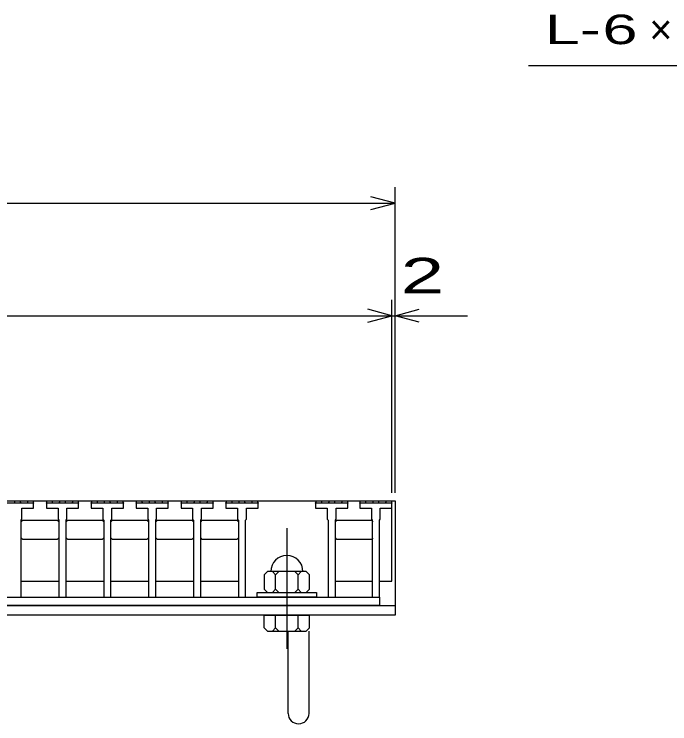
# Model space of a CAD drawing. Units: millimetres, scale not verified. Extents: x -1820 to 1731, y -1282 to 1054.
# Drawn here: x -586.8 to -179.2, y -760.6 to -319.6 of the extents above; entities that cross this region are included whole.
import ezdxf
from ezdxf.enums import TextEntityAlignment as Align

# ---------------------------------------------------------------- set-up
doc = ezdxf.new("R2010")
doc.units = ezdxf.units.MM
doc.header["$LTSCALE"] = 10
doc.linetypes.add('CHAIN', pattern=[18.5, 12, -1.5, 3.5, -1.5])
for name, color, linetype, lineweight in [('16', 3, 'Continuous', 25), ('19', 6, 'Continuous', 25), ('22', 2, 'Continuous', 25)]:
    doc.layers.add(name, color=color, linetype=linetype, lineweight=lineweight)
doc.styles.add('ベクトル', font='')
doc.styles.get('ベクトル').set_extended_font_data('ベクトル')

msp = doc.modelspace()

# ---------------------------------------------------------------- linework, layer by layer
at = {"layer": '16'}
for p, q in [((-1348, -622), (-352, -622)), ((-574.7, -623.5), (-594.7, -623.5)), ((-586.65, -623.5), (-586.15, -622)), ((-586.15, -622), (-583.25, -622)), ((-583.25, -622), (-582.75, -623.5)), ((-578.6, -623.5), (-578.1, -622)), ((-578.1, -622), (-575.2, -622)), ((-575.2, -622), (-574.7, -623.5)), ((-574.7, -626.5), (-574.7, -623.5)), ((-566.8, -623.5), (-566.3, -622)), ((-566.8, -623.5), (-566.8, -626.5)), ((-546.8, -623.5), (-566.8, -623.5)), ((-566.3, -622), (-563.4, -622)), ((-563.4, -622), (-562.9, -623.5)), ((-558.75, -623.5), (-558.25, -622)), ((-558.25, -622), (-555.35, -622)), ((-555.35, -622), (-554.85, -623.5)), ((-550.7, -623.5), (-550.2, -622)), ((-550.2, -622), (-547.3, -622)), ((-547.3, -622), (-546.8, -623.5)), ((-546.8, -626.5), (-546.8, -623.5)), ((-538.9, -623.5), (-538.4, -622)), ((-538.9, -623.5), (-538.9, -626.5)), ((-518.9, -623.5), (-538.9, -623.5)), ((-538.4, -622), (-535.5, -622)), ((-535.5, -622), (-535, -623.5)), ((-530.85, -623.5), (-530.35, -622)), ((-530.35, -622), (-527.45, -622)), ((-527.45, -622), (-526.95, -623.5)), ((-522.8, -623.5), (-522.3, -622)), ((-522.3, -622), (-519.4, -622)), ((-519.4, -622), (-518.9, -623.5)), ((-518.9, -626.5), (-518.9, -623.5)), ((-511, -623.5), (-510.5, -622)), ((-511, -623.5), (-511, -626.5)), ((-491, -623.5), (-511, -623.5)), ((-510.5, -622), (-507.6, -622)), ((-507.6, -622), (-507.1, -623.5)), ((-502.95, -623.5), (-502.45, -622)), ((-502.45, -622), (-499.55, -622)), ((-499.55, -622), (-499.05, -623.5)), ((-494.9, -623.5), (-494.4, -622)), ((-494.4, -622), (-491.5, -622)), ((-491.5, -622), (-491, -623.5)), ((-491, -626.5), (-491, -623.5)), ((-483.1, -623.5), (-482.6, -622)), ((-483.1, -623.5), (-483.1, -626.5)), ((-463.1, -623.5), (-483.1, -623.5)), ((-482.6, -622), (-479.7, -622)), ((-479.7, -622), (-479.2, -623.5)), ((-475.05, -623.5), (-474.55, -622)), ((-474.55, -622), (-471.65, -622)), ((-471.65, -622), (-471.15, -623.5)), ((-467, -623.5), (-466.5, -622)), ((-466.5, -622), (-463.6, -622)), ((-463.6, -622), (-463.1, -623.5)), ((-463.1, -626.5), (-463.1, -623.5)), ((-455.2, -623.5), (-454.7, -622)), ((-455.2, -623.5), (-455.2, -626.5)), ((-435.2, -623.5), (-455.2, -623.5)), ((-454.7, -622), (-451.8, -622)), ((-451.8, -622), (-451.3, -623.5)), ((-447.15, -623.5), (-446.65, -622)), ((-446.65, -622), (-443.75, -622)), ((-443.75, -622), (-443.25, -623.5)), ((-439.1, -623.5), (-438.6, -622)), ((-438.6, -622), (-435.7, -622)), ((-435.7, -622), (-435.2, -623.5)), ((-435.2, -626.5), (-435.2, -623.5)), ((-399.4, -623.5), (-398.9, -622)), ((-399.4, -623.5), (-399.4, -626.5)), ((-379.4, -623.5), (-399.4, -623.5)), ((-398.9, -622), (-396, -622)), ((-396, -622), (-395.5, -623.5)), ((-391.35, -623.5), (-390.85, -622)), ((-390.85, -622), (-387.95, -622)), ((-387.95, -622), (-387.45, -623.5)), ((-383.3, -623.5), (-382.8, -622)), ((-382.8, -622), (-379.9, -622)), ((-379.9, -622), (-379.4, -623.5)), ((-379.4, -626.5), (-379.4, -623.5)), ((-372, -623.5), (-371.5, -622)), ((-372, -623.5), (-372, -626.5)), ((-352, -623.5), (-372, -623.5)), ((-371.5, -622), (-368.6, -622)), ((-368.6, -622), (-368.1, -623.5)), ((-363.95, -623.5), (-363.45, -622)), ((-363.45, -622), (-360.55, -622)), ((-360.55, -622), (-360.05, -623.5)), ((-355.9, -623.5), (-355.4, -622)), ((-355.4, -622), (-352.5, -622)), ((-352.5, -622), (-352, -623.5)), ((-352, -672), (-352, -622)), ((-352, -626.5), (-352, -623.5)), ((-581.95, -633.5), (-581.95, -626.5)), ((-581.95, -626.5), (-574.7, -626.5)), ((-566.8, -626.5), (-559.55, -626.5)), ((-559.55, -626.5), (-559.55, -633.5)), ((-554.05, -633.5), (-554.05, -626.5)), ((-554.05, -626.5), (-546.8, -626.5)), ((-538.9, -626.5), (-531.65, -626.5)), ((-531.65, -626.5), (-531.65, -633.5)), ((-526.15, -633.5), (-526.15, -626.5)), ((-526.15, -626.5), (-518.9, -626.5)), ((-511, -626.5), (-503.75, -626.5)), ((-503.75, -626.5), (-503.75, -633.5)), ((-498.25, -633.5), (-498.25, -626.5)), ((-498.25, -626.5), (-491, -626.5)), ((-483.1, -626.5), (-475.85, -626.5)), ((-475.85, -626.5), (-475.85, -633.5)), ((-470.35, -633.5), (-470.35, -626.5)), ((-470.35, -626.5), (-463.1, -626.5)), ((-455.2, -626.5), (-447.95, -626.5)), ((-447.95, -626.5), (-447.95, -633.5)), ((-442.45, -633.5), (-442.45, -626.5)), ((-442.45, -626.5), (-435.2, -626.5)), ((-399.4, -626.5), (-392.15, -626.5)), ((-392.15, -626.5), (-392.15, -633.5)), ((-386.65, -633.5), (-386.65, -626.5)), ((-386.65, -626.5), (-379.4, -626.5)), ((-372, -626.5), (-364.75, -626.5)), ((-364.75, -626.5), (-364.75, -633.5)), ((-359.25, -633.5), (-359.25, -626.5)), ((-359.25, -626.5), (-352, -626.5)), ((-582.45, -634), (-581.95, -633.5)), ((-582.45, -682), (-582.45, -634)), ((-582.45, -635), (-581.45, -634)), ((-581.45, -634), (-560.05, -634)), ((-560.05, -634), (-559.05, -635)), ((-559.55, -633.5), (-559.05, -634)), ((-559.05, -634), (-559.05, -682)), ((-554.55, -634), (-554.05, -633.5)), ((-554.55, -682), (-554.55, -634)), ((-554.55, -635), (-553.55, -634)), ((-553.55, -634), (-532.15, -634)), ((-532.15, -634), (-531.15, -635)), ((-531.65, -633.5), (-531.15, -634)), ((-531.15, -634), (-531.15, -682)), ((-526.65, -634), (-526.15, -633.5)), ((-526.65, -682), (-526.65, -634)), ((-526.65, -635), (-525.65, -634)), ((-525.65, -634), (-504.25, -634)), ((-504.25, -634), (-503.25, -635)), ((-503.75, -633.5), (-503.25, -634)), ((-503.25, -634), (-503.25, -682)), ((-498.75, -634), (-498.25, -633.5)), ((-498.75, -682), (-498.75, -634)), ((-498.75, -635), (-497.75, -634)), ((-497.75, -634), (-476.35, -634)), ((-476.35, -634), (-475.35, -635)), ((-475.85, -633.5), (-475.35, -634)), ((-475.35, -634), (-475.35, -682)), ((-470.85, -634), (-470.35, -633.5)), ((-470.85, -682), (-470.85, -634)), ((-470.85, -635), (-469.85, -634)), ((-469.85, -634), (-448.45, -634)), ((-448.45, -634), (-447.45, -635)), ((-447.95, -633.5), (-447.45, -634)), ((-447.45, -634), (-447.45, -682)), ((-442.95, -634), (-442.45, -633.5)), ((-442.95, -682), (-442.95, -634)), ((-392.15, -633.5), (-391.65, -634)), ((-391.65, -634), (-391.65, -682)), ((-387.15, -634), (-386.65, -633.5)), ((-387.15, -682), (-387.15, -634)), ((-387.15, -635), (-386.15, -634)), ((-386.15, -634), (-364.75, -634)), ((-364.75, -633.5), (-364.25, -634)), ((-364.75, -634), (-363.75, -635)), ((-364.25, -634), (-364.25, -682)), ((-359.75, -634), (-359.25, -633.5)), ((-359.75, -682), (-359.75, -634)), ((-581.45, -646), (-582.45, -645)), ((-560.05, -646), (-581.45, -646)), ((-559.05, -645), (-560.05, -646)), ((-553.55, -646), (-554.55, -645)), ((-532.15, -646), (-553.55, -646)), ((-531.15, -645), (-532.15, -646)), ((-525.65, -646), (-526.65, -645)), ((-504.25, -646), (-525.65, -646)), ((-503.25, -645), (-504.25, -646)), ((-497.75, -646), (-498.75, -645)), ((-476.35, -646), (-497.75, -646)), ((-475.35, -645), (-476.35, -646)), ((-469.85, -646), (-470.85, -645)), ((-448.45, -646), (-469.85, -646)), ((-447.45, -645), (-448.45, -646)), ((-386.15, -646), (-387.15, -645)), ((-364.75, -646), (-386.15, -646)), ((-363.75, -645), (-364.75, -646)), ((-429.3, -666), (-431.3, -668)), ((-431.3, -668), (-431.3, -677)), ((-405.3, -666), (-429.3, -666)), ((-424.3, -668), (-426.3, -666)), ((-422.3, -666), (-424.3, -668)), ((-424.3, -677), (-424.3, -668)), ((-410.3, -668), (-412.3, -666)), ((-408.3, -666), (-410.3, -668)), ((-410.3, -677), (-410.3, -668)), ((-403.3, -668), (-405.3, -666)), ((-403.3, -677), (-403.3, -668)), ((-582.45, -672), (-559.05, -672)), ((-554.55, -672), (-531.15, -672)), ((-526.65, -672), (-503.25, -672)), ((-498.75, -672), (-475.35, -672)), ((-470.85, -672), (-447.45, -672)), ((-387.15, -672), (-364.25, -672)), ((-359.75, -672), (-352, -672)), ((-435.8, -682), (-435.8, -679)), ((-435.8, -679), (-398.8, -679)), ((-431.3, -677), (-429.3, -679)), ((-426.3, -679), (-424.3, -677)), ((-424.3, -677), (-422.3, -679)), ((-412.3, -679), (-410.3, -677)), ((-410.3, -677), (-408.3, -679)), ((-405.3, -679), (-403.3, -677)), ((-398.8, -679), (-398.8, -682)), ((-1340.25, -682), (-359.75, -682)), ((-586.95, -682), (-582.45, -682)), ((-559.05, -682), (-554.55, -682)), ((-531.15, -682), (-526.65, -682)), ((-503.25, -682), (-498.75, -682)), ((-475.35, -682), (-470.85, -682)), ((-447.45, -682), (-442.95, -682)), ((-398.8, -682), (-435.8, -682)), ((-391.65, -682), (-387.15, -682)), ((-364.25, -682), (-359.75, -682)), ((-359.75, -682), (-359.75, -687)), ((-359.75, -687), (-1340.25, -687))]:
    msp.add_line(p, q, dxfattribs=at)
at = {"layer": '16', "linetype": 'CHAIN'}
msp.add_line((-417.3, -639), (-417.3, -714), dxfattribs=at)
at = {"layer": '16'}
msp.add_arc((-417.3, -666), 10, 0, 180, dxfattribs=at)
at = {"layer": '19'}
for p, q in [((-352, -622), (-350, -622)), ((-350, -622), (-350, -687)), ((-1350, -687), (-350, -687)), ((-350, -687), (-350, -693)), ((-350, -693), (-1350, -693)), ((-431.3, -701), (-431.3, -693)), ((-431.3, -693), (-403.3, -693)), ((-424.3, -701), (-424.3, -693)), ((-410.3, -701), (-410.3, -693)), ((-403.3, -701), (-403.3, -693)), ((-431.3, -701), (-429.3, -703)), ((-424.3, -701), (-426.3, -703)), ((-422.3, -703), (-424.3, -701)), ((-410.3, -701), (-412.3, -703)), ((-408.3, -703), (-410.3, -701)), ((-405.3, -703), (-403.3, -701)), ((-429.3, -703), (-405.3, -703)), ((-416.5, -754.11), (-416.5, -703)), ((-403.5, -754.11), (-403.5, -703))]:
    msp.add_line(p, q, dxfattribs=at)
msp.add_arc((-410, -754.11), 6.5, 180, 0, dxfattribs=at)
at = {"layer": '22', "color": 4}
for p, q in [((-267, -351.5), (-67, -351.5)), ((-350, -617), (-350, -427)), ((-350, -437), (-365, -433)), ((-1350, -437), (-350, -437)), ((-365, -441), (-350, -437)), ((-352, -617), (-352, -497)), ((-350, -617), (-350, -497)), ((-1348, -507), (-352, -507)), ((-352, -507), (-367, -503)), ((-367, -511), (-352, -507)), ((-352, -507), (-350, -507)), ((-350, -507), (-335, -503)), ((-335, -511), (-350, -507)), ((-350, -507), (-305, -507))]:
    msp.add_line(p, q, dxfattribs=at)

# ---------------------------------------------------------------- texts
at = {"layer": '22', "style": 'ベクトル'}
for s, height, width, p in [('L-', 18.33, 1.6, (-257, -329)), (' 6 ', 18.33, 1.6, (-232, -329)), (' 2 ', 21.99, 1.65, (-360, -482))]:
    msp.add_text(s, height=height, dxfattribs=dict(at, width=width)).set_placement(p, align=Align.MIDDLE_LEFT)
msp.add_text('×', height=18.33, dxfattribs=at).set_placement((-192, -329), align=Align.MIDDLE_LEFT)

doc.saveas('drawing.dxf')
